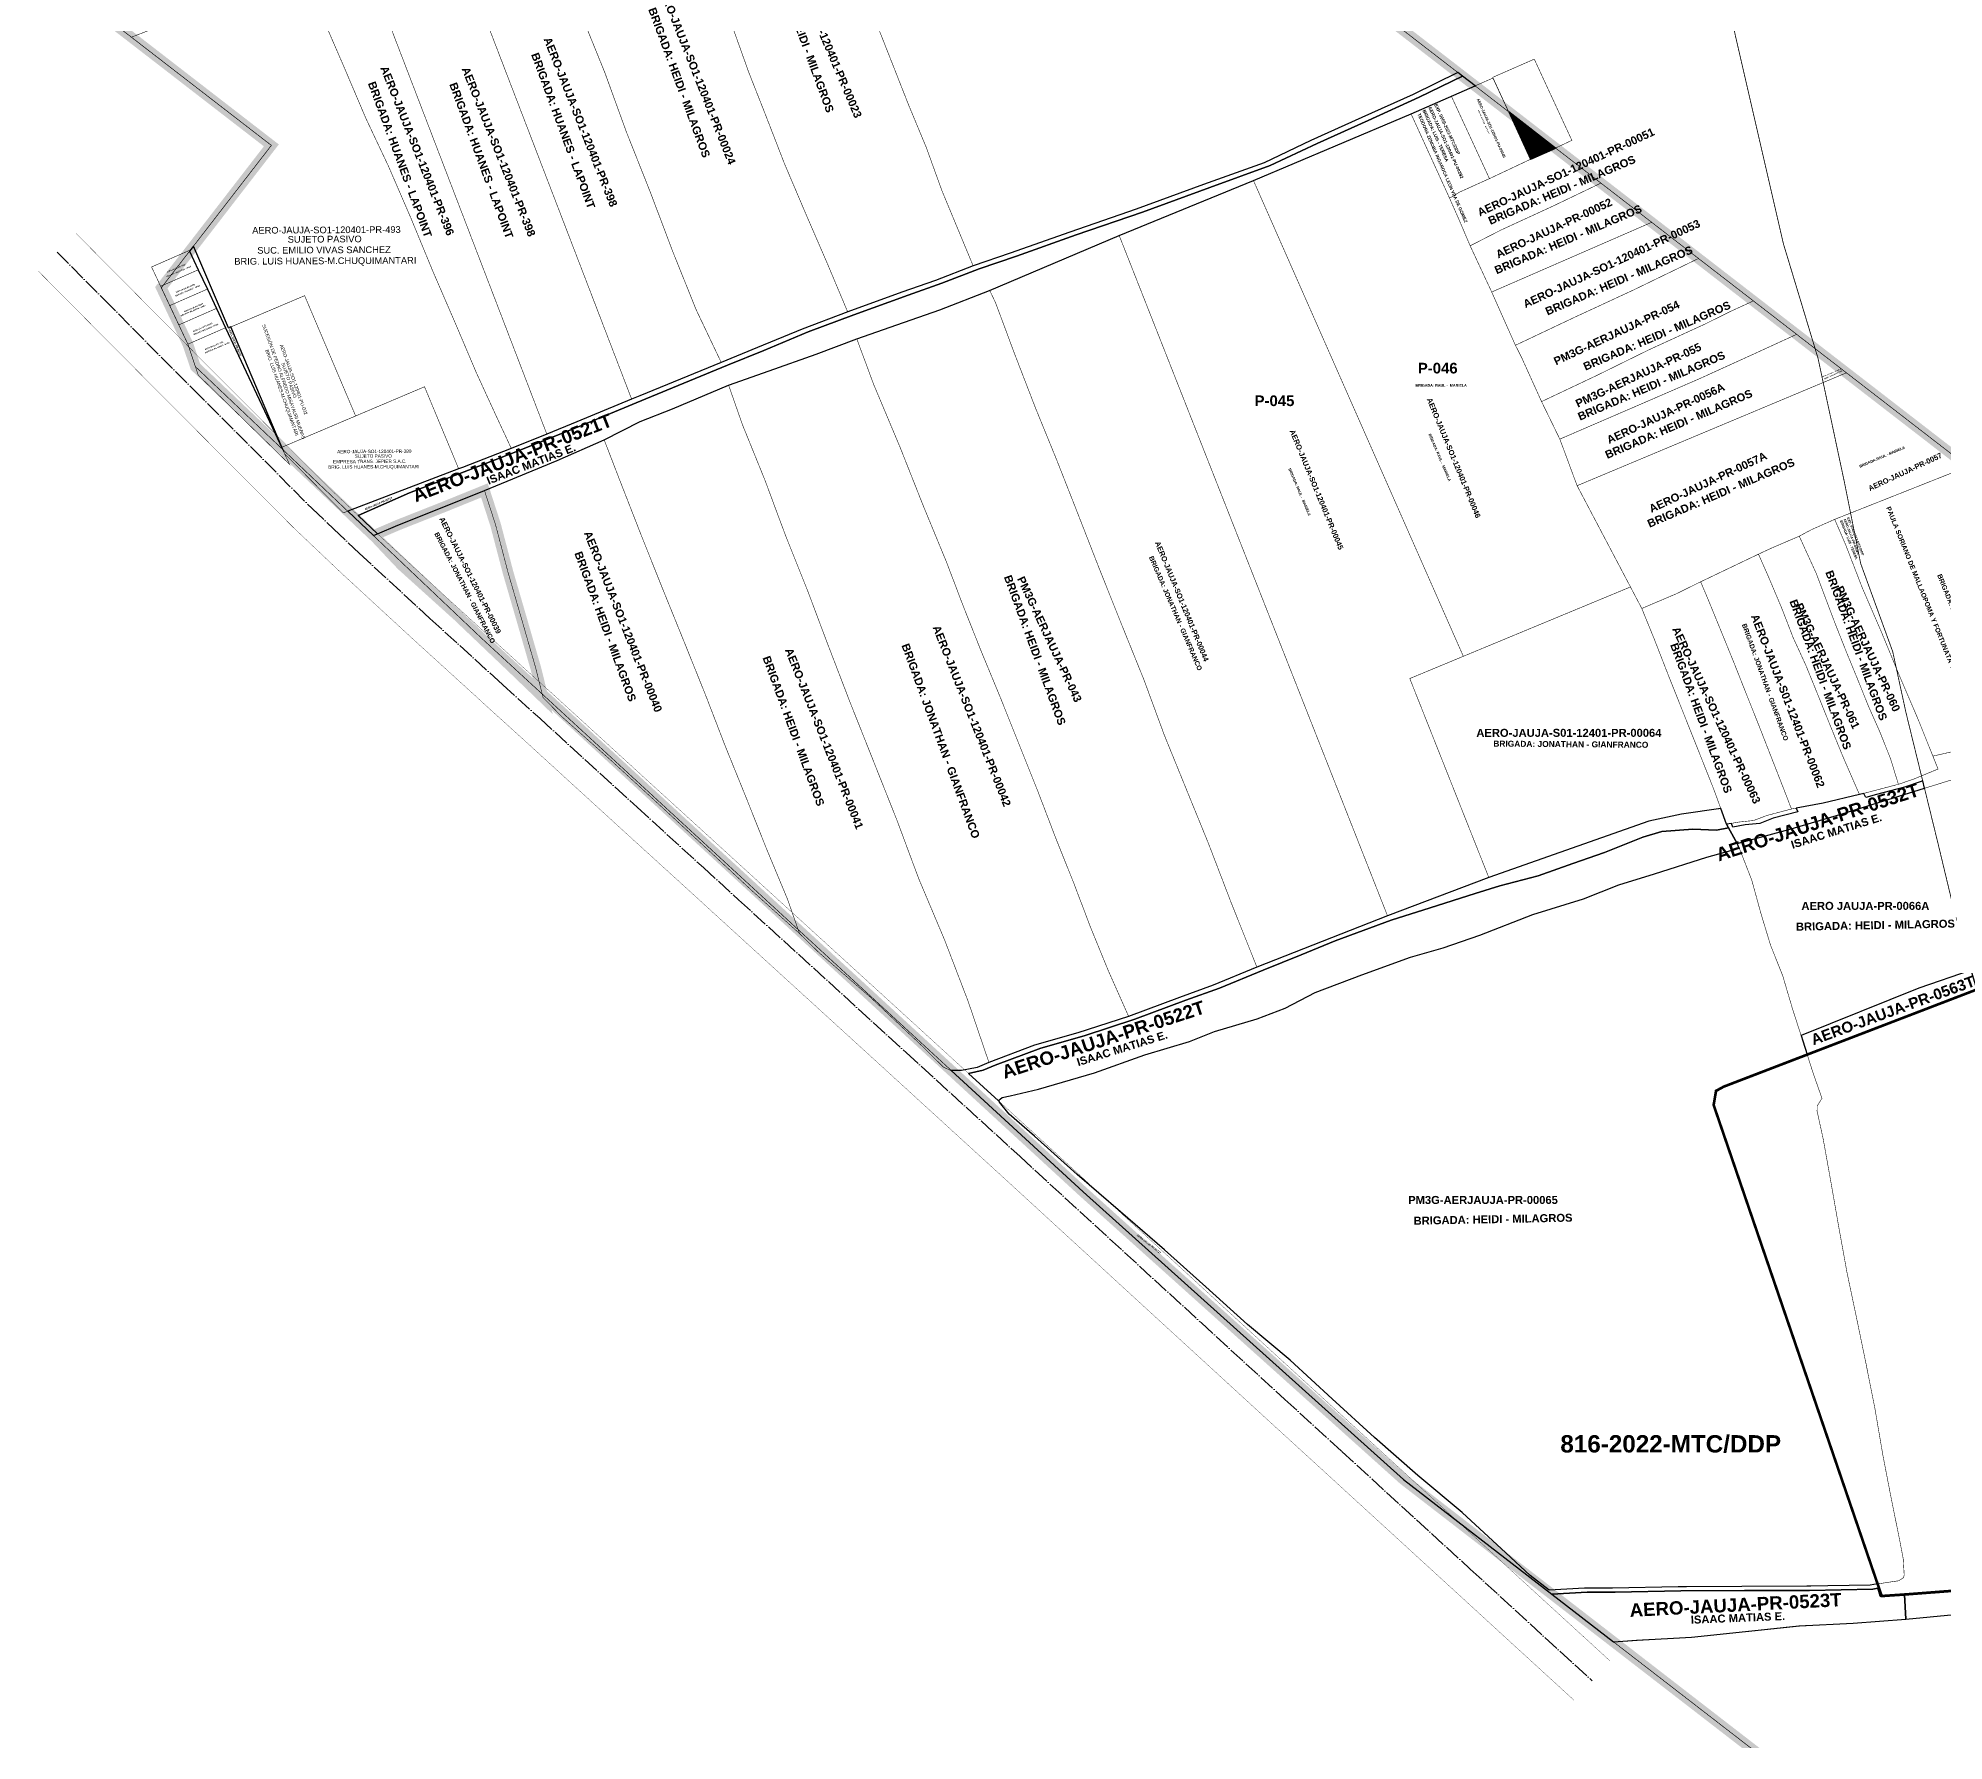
# Model space of a CAD drawing. Header units: metres. Extents: x 91 to 896469, y 125 to 17394210.
# Drawn here: x 446564 to 447279, y 8698013 to 8698651 of the extents above; entities that cross this region are included whole.
import ezdxf
from ezdxf.enums import TextEntityAlignment as Align

# ---------------------------------------------------------------- set-up
doc = ezdxf.new("R2010")
doc.units = ezdxf.units.M
doc.header["$MEASUREMENT"] = 0
for name, pattern in [('ACAD_ISO04W100', [30, 24, -3, 0, -3]), ('DASHDOT2', [0.5, 0.25, -0.125, 0, -0.125]), ('DASHED', [0.75, 0.5, -0.25])]:
    doc.linetypes.add(name, pattern=pattern)
for name, color, linetype, lineweight in [('CBC-INTEREST-JAUJA', 150, 'Continuous', 30), ('PMD 2024', 1, 'Continuous', 5), ('PREDIO ADQUIRIDO ( CON RM)', 3, 'Continuous', 30)]:
    doc.layers.add(name, color=color, linetype=linetype, lineweight=lineweight)
for name, color, linetype in [('CODIGO', 7, 'Continuous'), ('DERECHO DE VIA JAUJA TARMA', 7, 'Continuous'), ('EXPEDIENTE', 150, 'Continuous'), ('EXPEDIENTES', 5, 'Continuous'), ('ortofoto 2025', 7, 'Continuous'), ('PREDIOS CON RM', 7, 'Continuous'), ('SECTOR 1', 7, 'Continuous'), ('SUJETO PASIVO', 4, 'Continuous')]:
    doc.layers.add(name, color=color, linetype=linetype)
for name, color, linetype, lineweight, true_color in [('Comunidad Campesina SUNARP', 7, 'Continuous', 9, 0xe39e00), ('PREDIO DEFINIDO ( EN PROCESO)', 7, 'Continuous', 30, 0xe0e000), ('PREDIOS NANCY B', 7, 'Continuous', 9, 0xcd8966)]:
    doc.layers.add(name, color=color, linetype=linetype, lineweight=lineweight, true_color=true_color)
doc.styles.add('SANSSERIFBOLD', font='sasb____.pfb')
doc.styles.get("Standard").update_dxf_attribs({"font": 'arial.ttf'})
doc.styles.add('VERTICES', font='sanssb__.ttf')

msp = doc.modelspace()

# ---------------------------------------------------------------- hatches: boundary and pattern name
at = {"layer": 'ortofoto 2025'}
h = msp.add_hatch(dxfattribs=at)
h.set_pattern_fill('ANSI31', color=4)
h.set_pattern_definition([(45, (0, 0), (-0.0883883476483, 0.0883883476483), [])])
h.paths.add_polyline_path([(447115.63, 8698623.66), (447123.85, 8698605.87), (447124.77, 8698606.31), (447132.15, 8698609.58), (447133.2, 8698610.08)])

# ---------------------------------------------------------------- linework, layer by layer
at = {"color": 4, "linetype": 'DASHDOT2', "ltscale": 50}
msp.add_lwpolyline([(447406.29, 8698078.49), (447264.05, 8698067.64), (447255.5, 8698067.06), (447192.47, 8698251.19), (447193.37, 8698256.51), (447196.27, 8698258.09), (447291.92, 8698294.82)], dxfattribs=at)
at = {"layer": 'CBC-INTEREST-JAUJA', "color": 150}
for points in [[(446867.77, 8698548.59), (446850.67, 8698542.18), (446833.96, 8698535.22), (446820.36, 8698529.64), (446820.36, 8698529.64), (446789.79, 8698517.15), (446786.76, 8698515.89), (446766.24, 8698507.36), (446754.94, 8698502.8), (446741.63, 8698497.43), (446723.27, 8698490.31), (446721.89, 8698489.79), (446680.3, 8698473.88), (446689.92, 8698464.75), (446691.45, 8698465.41), (446684.25, 8698472.24), (446703.5, 8698480.72), (446725.6, 8698489.27), (446744, 8698496.38), (446768.61, 8698506.27), (446792.12, 8698516.04), (446822.72, 8698528.59), (446836.33, 8698534.14), (446852.99, 8698541.13), (446870.08, 8698547.47), (446890.44, 8698554.91), (446903.07, 8698559.36), (446917.12, 8698564.8), (446931.06, 8698569.58), (446953.38, 8698577.47), (446978.31, 8698586.03), (447003.57, 8698595.25), (447026.22, 8698603.47), (447043.86, 8698611.79), (447062.91, 8698620.45), (447082.07, 8698629.11), (447098.33, 8698637.03), (447096.59, 8698638.37), (447079.78, 8698630.17), (447060.6, 8698621.54), (447041.49, 8698612.91), (447023.9, 8698604.54), (447001.24, 8698596.36), (446975.92, 8698587.1), (446951.04, 8698578.54), (446928.72, 8698570.68), (446914.82, 8698565.87), (446900.71, 8698560.39), (446888.09, 8698556.01)], [(446684.25, 8698472.24), (446691.45, 8698465.41), (446691.45, 8698465.41), (446699.06, 8698468.67), (446716.97, 8698475.75), (446731.56, 8698481.67), (446740.08, 8698485.21), (446758.87, 8698492.94), (446776.45, 8698500.67), (446789.94, 8698507.56), (446802.13, 8698512.23), (446823.13, 8698521.1), (446838.28, 8698526.48), (446855.94, 8698532.82), (446871.15, 8698538.58), (446886.22, 8698543.73), (446902.36, 8698549.43), (446921, 8698556.71), (446969.55, 8698577.32), (447019.89, 8698597.94), (447050.65, 8698610.89), (447079.02, 8698622.87), (447103.03, 8698633.39), (447103.03, 8698633.39), (447098.33, 8698637.03), (447082.07, 8698629.11), (447062.91, 8698620.45), (447043.86, 8698611.79), (447026.22, 8698603.47), (447003.57, 8698595.25), (446978.31, 8698586.03), (446953.38, 8698577.47), (446931.06, 8698569.58), (446917.12, 8698564.8), (446903.07, 8698559.36), (446890.44, 8698554.91), (446870.08, 8698547.47), (446852.99, 8698541.13), (446836.33, 8698534.14), (446822.72, 8698528.59), (446792.12, 8698516.04), (446768.61, 8698506.27), (446744, 8698496.38), (446725.6, 8698489.27), (446703.5, 8698480.72), (446684.25, 8698472.24)], [(446636.51, 8698543), (446635.63, 8698542.62), (446632.56, 8698549.65), (446624.47, 8698568.66), (446622.43, 8698573.26), (446620.97, 8698571.37), (446624.25, 8698564.41), (446627.66, 8698557.17), (446631.06, 8698549.93), (446634.47, 8698542.69), (446655.84, 8698497.1), (446656.03, 8698496.91), (446655.64, 8698497.88)], [(447197.31, 8698356.51), (447201.31, 8698349.22), (447220.63, 8698354.46), (447240.69, 8698360.4), (447271.54, 8698369.97), (447270.85, 8698372.77), (447269.85, 8698372.36), (447264.08, 8698370.4), (447253.53, 8698367.63), (447249.48, 8698366.57), (447248.82, 8698368.08), (447247.14, 8698367.64), (447233.57, 8698364.37), (447223.45, 8698362.54), (447223.99, 8698361.14), (447214.8, 8698358.72), (447209.78, 8698356.82), (447204.29, 8698356.24), (447199.65, 8698355.44), (447199.14, 8698356.83), (447197.31, 8698356.51)], [(447131.76, 8698067.78), (447145.02, 8698068.5), (447155.55, 8698068.56), (447180.22, 8698068.96), (447204.1, 8698069.11), (447228.41, 8698069.2), (447252.11, 8698069.66), (447254.02, 8698069.96), (447254.9, 8698067.01), (447255.5, 8698067.06), (447253.95, 8698071.6), (447251.11, 8698071.17), (447227.41, 8698070.71), (447203.1, 8698070.62), (447179.22, 8698070.47), (447154.56, 8698070.07), (447144.03, 8698070.01), (447130.75, 8698069.28), (447123.62, 8698074.8), (447114.52, 8698083.28), (447098.12, 8698098.35), (447081.6, 8698112.26), (447065.26, 8698126.47), (447049.41, 8698140.99), (447033.62, 8698155.57), (447017.65, 8698168.93), (447002.04, 8698182.96), (446986.62, 8698196.93), (446970.1, 8698211.14), (446953.76, 8698225.11), (446937.85, 8698239.51), (446928.3, 8698247.73), (446924.65, 8698252.23), (446924.46, 8698252.96), (446924.31, 8698252.78), (446913.06, 8698263.06), (446918.62, 8698264.25), (446923.08, 8698266.13), (446940.18, 8698272.58), (446956.4, 8698277.14), (446975.46, 8698283.36), (446994.51, 8698290.47), (447007.14, 8698295.03), (447023.58, 8698301.8), (447037.85, 8698307.58), (447050.59, 8698312.8), (447071.49, 8698320.57), (447086.19, 8698325.13), (447103.07, 8698330.47), (447112.33, 8698333.36), (447126.7, 8698337.15), (447139.66, 8698341.81), (447151.53, 8698345.92), (447165.9, 8698351.7), (447172.98, 8698353.81), (447184.63, 8698354.61), (447193.57, 8698354.29), (447198.08, 8698355.12), (447197.31, 8698356.51), (447195.17, 8698362.35), (447180.43, 8698360.29), (447168.11, 8698357.62), (447108.17, 8698336.5), (447070.18, 8698322.15), (447021.2, 8698302.93), (447021.2, 8698302.92), (447004.8, 8698296.13), (446992.14, 8698291.53), (446973.11, 8698284.41), (446954.08, 8698278.25), (446937.86, 8698273.65), (446920.73, 8698267.15), (446916.27, 8698265.33), (446910.49, 8698264.14), (446906.61, 8698264.14), (446956.09, 8698218.6), (447076.22, 8698110.71)], [(446913.06, 8698263.06), (446924.31, 8698252.78), (446924.89, 8698253.45), (446925.74, 8698254), (446928.66, 8698254.66), (446939.28, 8698257.13), (446960.3, 8698263.31), (446979.19, 8698269.98), (446995.95, 8698275), (447005.32, 8698278.77), (447021.29, 8698283.55), (447031.81, 8698287.51), (447043.04, 8698293.38), (447060.53, 8698300.05), (447078.81, 8698306.59), (447091.04, 8698310.12), (447104.82, 8698314.9), (447124.63, 8698322.6), (447143.64, 8698328.54), (447156.95, 8698333.77), (447170.31, 8698337.88), (447189.9, 8698344.15), (447202.07, 8698347.56), (447201.31, 8698349.22), (447198.08, 8698355.12), (447193.57, 8698354.29), (447184.63, 8698354.61), (447172.98, 8698353.81), (447165.9, 8698351.7), (447151.53, 8698345.92), (447139.66, 8698341.81), (447126.7, 8698337.15), (447112.33, 8698333.36), (447103.07, 8698330.47), (447086.19, 8698325.13), (447071.49, 8698320.57), (447050.59, 8698312.8), (447037.85, 8698307.58), (447023.58, 8698301.8), (447007.14, 8698295.03), (446994.51, 8698290.47), (446975.46, 8698283.36), (446956.4, 8698277.14), (446940.18, 8698272.58), (446923.08, 8698266.13), (446918.62, 8698264.25), (446913.06, 8698263.06)], [(447290.62, 8698296.21), (447289.03, 8698301.8), (447269.37, 8698295.05), (447225.24, 8698277.32), (447225.9, 8698275.27), (447227.56, 8698270.1), (447291.92, 8698294.82)], [(447131.76, 8698067.78), (447154.91, 8698049.89), (447163.83, 8698050.57), (447184.17, 8698051.61), (447204.46, 8698053.8), (447224.61, 8698055.94), (447244.81, 8698056.84), (447264.59, 8698058.38), (447264.05, 8698067.64), (447254.9, 8698067.01), (447254.02, 8698069.96), (447252.11, 8698069.66), (447228.41, 8698069.2), (447204.1, 8698069.11), (447180.22, 8698068.96), (447155.55, 8698068.56), (447145.02, 8698068.5), (447131.76, 8698067.78)]]:
    msp.add_lwpolyline(points, close=True, dxfattribs=at)
msp.add_lwpolyline([(447406.29, 8698078.49), (447264.05, 8698067.64), (447264.05, 8698067.64), (447264.59, 8698058.38), (447282.81, 8698060.11)], dxfattribs=at)
at = {"layer": 'Comunidad Campesina SUNARP', "color": 242, "const_width": 0.3}
msp.add_lwpolyline([(447282.62, 8698324.21), (447276.62, 8698349.21), (447264.62, 8698398.21), (447259.62, 8698421.21), (447247.62, 8698454.2), (447241.62, 8698484.2), (447231.62, 8698531.2), (447218.62, 8698574.2), (447209.62, 8698613.2), (447200.62, 8698652.2), (447185.62, 8698723.2), (447172.62, 8698773.2), (447163.62, 8698811.2), (447152.62, 8698859.2), (447136.62, 8698933.2), (447117.63, 8699007.2)], dxfattribs=at)
at = {"layer": 'DERECHO DE VIA JAUJA TARMA', "color": 6, "linetype": 'DASHED', "lineweight": 9, "ltscale": 5, "const_width": 0.1}
for points in [[(446578.45, 8698578.03), (446596.04, 8698560.3), (446629.44, 8698526.68), (446673.92, 8698482.05), (446681.88, 8698474.48), (446691.45, 8698465.41), (446717.85, 8698441.06), (446741.85, 8698419.21), (446745.17, 8698416.16), (446759.14, 8698403.52), (446795.51, 8698370.29), (446820.4, 8698347.63), (446833.58, 8698335.59), (446896.46, 8698278.23), (446939.14, 8698239.22), (447007.03, 8698176.96), (447038.46, 8698148.15), (447059.78, 8698128.65), (447107.96, 8698084.54), (447153.64, 8698042.7)], [(446564.25, 8698563.95), (446581.84, 8698546.22), (446615.26, 8698512.58), (446659.94, 8698467.73), (446668.11, 8698459.98), (446677.79, 8698450.8), (446704.33, 8698426.32), (446728.35, 8698404.46), (446731.69, 8698401.38), (446745.68, 8698388.72), (446782.03, 8698355.51), (446806.92, 8698332.85), (446820.09, 8698320.82), (446882.98, 8698263.46), (446925.64, 8698224.47), (446993.51, 8698162.22), (447024.95, 8698133.4), (447046.29, 8698113.89), (447094.46, 8698069.79), (447140.14, 8698027.95)]]:
    msp.add_lwpolyline(points, dxfattribs=at)
at = {"layer": 'DERECHO DE VIA JAUJA TARMA', "color": 1, "linetype": 'ACAD_ISO04W100', "lineweight": 9, "ltscale": 0.25}
msp.add_lwpolyline([(446571.35, 8698570.99), (446588.94, 8698553.26), (446622.35, 8698519.63), (446666.93, 8698474.89), (446674.99, 8698467.23), (446684.62, 8698458.1), (446711.09, 8698433.69), (446735.1, 8698411.84), (446738.43, 8698408.77), (446752.41, 8698396.12), (446788.77, 8698362.9), (446813.66, 8698340.24), (446826.83, 8698328.2), (446889.72, 8698270.85), (446932.39, 8698231.85), (447000.27, 8698169.59), (447031.7, 8698140.77), (447053.04, 8698121.27), (447101.21, 8698077.16), (447146.89, 8698035.32)], dxfattribs=at)
at = {"layer": 'ortofoto 2025'}
msp.add_lwpolyline([(447115.63, 8698623.66), (447123.85, 8698605.87), (447124.77, 8698606.31), (447132.15, 8698609.58), (447133.2, 8698610.08)], close=True, dxfattribs=at)
at = {"layer": 'ortofoto 2025', "color": 30, "const_width": 1}
msp.add_lwpolyline([(447406.29, 8698078.49), (447264.05, 8698067.64), (447255.5, 8698067.06), (447192.47, 8698251.19), (447193.37, 8698256.51), (447196.27, 8698258.09), (447291.92, 8698294.82)], dxfattribs=at)
at = {"layer": 'PMD 2024', "color": 4, "linetype": 'Continuous', "lineweight": 35, "ltscale": 20, "const_width": 0.25}
msp.add_lwpolyline([(446623.18, 8698528.1), (446620.36, 8698536.51), (446610.4, 8698557.69), (446651.66, 8698611.07), (446576.59, 8698669.1), (446689.93, 8698815.74), (446740.57, 8698776.6), (446806.82, 8698862.32), (449771.2, 8696571.26), (449775.99, 8696557.79), (449674.35, 8696425.76), (449839.54, 8696298.09), (449196.34, 8696510.01), (448340.95, 8697171.27), (448216.44, 8697007.84), (447797.34, 8697331.75), (447784.54, 8697358.86), (447883.43, 8697486.8), (447076.22, 8698110.71), (446956.09, 8698218.6), (446730.51, 8698426.22), (446623.18, 8698528.1)], dxfattribs=at)
at = {"layer": 'PREDIO ADQUIRIDO ( CON RM)', "lineweight": 0, "const_width": 0.2}
for points in [[(446877.09, 8698660.54), (446883.97, 8698643.1), (446890.53, 8698626.42), (446897.28, 8698610.18), (446903.08, 8698594.13), (446909.64, 8698578.34), (446914.82, 8698565.87), (446928.72, 8698570.68), (446951.04, 8698578.54), (446975.92, 8698587.1), (447001.24, 8698596.36), (447023.9, 8698604.54), (447041.49, 8698612.91), (447060.6, 8698621.54), (447079.78, 8698630.17), (447096.59, 8698638.37), (446916.8, 8698777.32)], [(446684.8, 8698685.56), (446754.94, 8698502.8), (446741.63, 8698497.43), (446735.88, 8698509.77), (446728.58, 8698525.68), (446720.75, 8698544.12), (446712.23, 8698563.82), (446704, 8698583.77), (446695.55, 8698603.3), (446687.18, 8698621.03), (446678.66, 8698641.04), (446670.12, 8698660.74), (446663.59, 8698676.79), (446665.52, 8698677.77), (446684.8, 8698685.56)], [(446824.03, 8698657.04), (446830.65, 8698638.52), (446837.15, 8698622.03), (446844.03, 8698604.27), (446852.18, 8698585.12), (446860.26, 8698566.47), (446867.77, 8698548.59), (446850.67, 8698542.18), (446833.96, 8698535.22), (446820.36, 8698529.64), (446810.93, 8698549.46), (446802.25, 8698571.05), (446793.8, 8698593.42), (446784.72, 8698616.27), (446776.66, 8698638.49), (446766.95, 8698662.36)], [(446877.09, 8698660.54), (446883.97, 8698643.1), (446890.53, 8698626.42), (446897.28, 8698610.18), (446903.08, 8698594.13), (446909.64, 8698578.34), (446914.82, 8698565.87), (446900.71, 8698560.39), (446888.09, 8698556.01), (446867.77, 8698548.59), (446860.26, 8698566.47), (446852.18, 8698585.12), (446844.03, 8698604.27), (446837.15, 8698622.03), (446830.65, 8698638.52), (446824.03, 8698657.04)], [(446823.13, 8698521.1), (446828.31, 8698506.3), (446836.66, 8698485.72), (446844.38, 8698464.98), (446852.73, 8698444.08), (446860.6, 8698423.18), (446868.63, 8698402.28), (446877.29, 8698380.51), (446886.19, 8698358.11), (446894.46, 8698335.94), (446904.15, 8698312.98), (446912.89, 8698290.18), (446920.73, 8698267.15), (446937.86, 8698273.65), (446954.08, 8698278.25), (446973.11, 8698284.41), (446965.55, 8698301.43), (446958.78, 8698317.97), (446952.41, 8698334.75), (446945.96, 8698350.82), (446939.12, 8698368.71), (446932.28, 8698385.81), (446925.04, 8698403.94), (446917.8, 8698421.43), (446911.19, 8698438.05), (446904.74, 8698454.99), (446896.08, 8698475.97), (446887.49, 8698497.66), (446877.48, 8698521.49), (446871.15, 8698538.58), (446855.94, 8698532.82), (446838.28, 8698526.48), (446823.13, 8698521.1)], [(447187.6, 8698447.41), (447209.28, 8698457.78), (447213.02, 8698449.32), (447217.91, 8698437.74), (447222.34, 8698426.34), (447227.05, 8698416.09), (447231.3, 8698405.65), (447236.05, 8698393.84), (447240.99, 8698381.75), (447247.14, 8698367.64), (447233.57, 8698364.37), (447221.65, 8698362.21), (447218.83, 8698369.51), (447214.12, 8698381.54), (447209.46, 8698393.48), (447204.75, 8698405.28), (447200.13, 8698416.95), (447195.38, 8698428.62), (447190.4, 8698440.79), (447187.6, 8698447.41)], [(447282.81, 8698060.11), (447264.59, 8698058.38), (447244.81, 8698056.84), (447224.61, 8698055.94), (447204.46, 8698053.8), (447184.17, 8698051.61), (447163.83, 8698050.57), (447154.91, 8698049.89), (447363.24, 8697888.86)]]:
    msp.add_lwpolyline(points, dxfattribs=at)
for points in [[(446786.76, 8698515.89), (446789.79, 8698517.15), (446820.36, 8698529.64), (446810.94, 8698549.46), (446802.25, 8698571.05), (446793.79, 8698593.42), (446784.72, 8698616.27), (446776.65, 8698638.49), (446766.95, 8698662.36), (446758.41, 8698684.73), (446750.44, 8698707.26), (446748.9, 8698711), (446719.61, 8698699.4), (446716.69, 8698698.24)], [(446754.94, 8698502.8), (446766.24, 8698507.36), (446786.76, 8698515.89), (446716.69, 8698698.24), (446692.68, 8698688.74), (446684.8, 8698685.56)], [(446695.55, 8698603.3), (446687.18, 8698621.03), (446678.66, 8698641.04), (446670.12, 8698660.74), (446663.59, 8698676.79), (446628.65, 8698663.03), (446599.17, 8698651.64), (446651.66, 8698611.07), (446622.43, 8698573.26), (446624.47, 8698568.66), (446632.56, 8698549.65), (446635.63, 8698542.62), (446664.13, 8698554.71), (446683.26, 8698509.6), (446709.09, 8698520.55), (446721.89, 8698489.79), (446723.27, 8698490.31), (446741.63, 8698497.43), (446735.88, 8698509.77), (446728.58, 8698525.68), (446720.75, 8698544.12), (446712.23, 8698563.82), (446704, 8698583.77)], [(447125.22, 8698643.41), (447109.65, 8698636.59), (447123.92, 8698605.72), (447124.63, 8698606.04), (447139.3, 8698612.95)], [(447109.7, 8698636.31), (447094.13, 8698629.49), (447108.4, 8698598.61), (447109.11, 8698598.93), (447123.79, 8698605.85)], [(447134.79, 8698500.91), (447130.96, 8698508.81), (447127.94, 8698514.99), (447120.45, 8698531.55), (447118.14, 8698536.1), (447109.25, 8698556.08), (447101.17, 8698573.41), (447097.04, 8698583.12), (447093.45, 8698591.26), (447079.02, 8698622.87), (447050.65, 8698610.89), (447019.89, 8698597.94), (447098.61, 8698419.47), (447161.28, 8698445.48), (447141.28, 8698483.45)], [(447115.51, 8698623.74), (447123.79, 8698605.85), (447124.77, 8698606.31), (447133.22, 8698610.06)], [(447150.21, 8698596.93), (447133.22, 8698610.06), (447124.77, 8698606.31), (447109.11, 8698598.93), (447097.18, 8698593.53), (447093.45, 8698591.26), (447097.04, 8698583.12), (447101.17, 8698573.41), (447112.85, 8698579.38), (447132.45, 8698588.41)], [(447019.89, 8698597.94), (446969.55, 8698577.32), (447070.18, 8698322.15), (447108.17, 8698336.5), (447078.53, 8698411.13), (447098.61, 8698419.47)], [(447109.25, 8698556.08), (447169.24, 8698582.22), (447150.21, 8698596.93), (447132.45, 8698588.41), (447112.85, 8698579.38), (447101.17, 8698573.41)], [(446921, 8698556.71), (446969.55, 8698577.32), (447070.18, 8698322.15), (447021.2, 8698302.93), (447011.62, 8698326.91), (447003.03, 8698349.31), (446994.76, 8698369.58), (446986.49, 8698389.92), (446978.85, 8698410.66), (446970.66, 8698430.93), (446962.15, 8698452.22), (446954.28, 8698472.41), (446946.25, 8698492.83), (446938.14, 8698512.7), (446930.5, 8698532.49), (446923.18, 8698552.12)], [(447118.14, 8698536.1), (447139.59, 8698546.26), (447162.14, 8698556.71), (447185.89, 8698568.22), (447186.81, 8698568.64), (447169.24, 8698582.22), (447109.25, 8698556.08)], [(446620.84, 8698571.65), (446606.74, 8698565.47), (446610.14, 8698558.23), (446624.25, 8698564.41)], [(447198.93, 8698548.87), (447207.38, 8698552.75), (447186.81, 8698568.64), (447185.89, 8698568.22), (447162.14, 8698556.71), (447139.59, 8698546.26), (447118.14, 8698536.1), (447120.45, 8698531.55), (447127.94, 8698514.99), (447148.5, 8698524.72), (447168.14, 8698534.38), (447189.48, 8698544.18)], [(446624.25, 8698564.41), (446610.14, 8698558.23), (446613.55, 8698550.99), (446627.66, 8698557.17)], [(446631.06, 8698549.93), (446627.66, 8698557.17), (446613.55, 8698550.99), (446616.95, 8698543.75)], [(446655.64, 8698497.88), (446683.26, 8698509.6), (446664.13, 8698554.71), (446636.51, 8698543)], [(446871.15, 8698538.58), (446886.22, 8698543.73), (446902.36, 8698549.43), (446921, 8698556.71), (446923.18, 8698552.12), (446930.5, 8698532.49), (446938.14, 8698512.7), (446946.25, 8698492.83), (446954.28, 8698472.41), (446962.15, 8698452.22), (446970.66, 8698430.93), (446978.85, 8698410.66), (446986.49, 8698389.92), (446994.76, 8698369.58), (447003.03, 8698349.31), (447011.62, 8698326.91), (447021.2, 8698302.92), (447004.8, 8698296.13), (446992.14, 8698291.53), (446973.11, 8698284.41), (446965.55, 8698301.43), (446958.78, 8698317.97), (446952.41, 8698334.75), (446945.96, 8698350.82), (446939.12, 8698368.71), (446932.28, 8698385.81), (446925.04, 8698403.94), (446917.8, 8698421.43), (446911.19, 8698438.05), (446904.74, 8698454.99), (446896.08, 8698475.97), (446887.49, 8698497.66), (446877.48, 8698521.49)], [(446634.47, 8698542.69), (446631.06, 8698549.93), (446616.95, 8698543.75), (446620.36, 8698536.51)], [(447208.44, 8698533.25), (447223.59, 8698540.22), (447207.38, 8698552.75), (447198.93, 8698548.87), (447189.48, 8698544.18), (447168.14, 8698534.38), (447148.5, 8698524.72), (447127.94, 8698514.99), (447130.96, 8698508.81), (447134.79, 8698500.91), (447146.44, 8698505.95), (447165.05, 8698513.98), (447187.03, 8698523.51)], [(446634.47, 8698542.69), (446658.51, 8698491.4), (446624.24, 8698524.93), (446620.36, 8698536.51)], [(447141.28, 8698483.45), (447233.55, 8698522.14), (447231.62, 8698531.2), (447230.52, 8698534.86), (447223.59, 8698540.22), (447208.44, 8698533.25), (447187.03, 8698523.51), (447165.05, 8698513.98), (447146.44, 8698505.95), (447134.79, 8698500.91)], [(447230.52, 8698534.86), (447231.62, 8698531.2), (447233.55, 8698522.14), (447242.26, 8698525.79)], [(447241.62, 8698484.2), (447243.83, 8698473.19), (447283.81, 8698489.04), (447287.39, 8698490.91), (447242.26, 8698525.79), (447233.55, 8698522.14)], [(446721.89, 8698489.79), (446709.09, 8698520.55), (446655.64, 8698497.88), (446656.03, 8698496.91), (446680.3, 8698473.88)], [(446920.73, 8698267.15), (446916.27, 8698265.33), (446910.49, 8698264.14), (446906.38, 8698264.14), (446903.69, 8698265.41), (446895.42, 8698273.56), (446876.63, 8698291.29), (446856.97, 8698308.39), (446849.69, 8698315.52), (446845.22, 8698328.34), (446837.27, 8698347.42), (446829.55, 8698366.81), (446821.91, 8698385.65), (446814.43, 8698405.04), (446806.72, 8698424.2), (446798.53, 8698444.39), (446790.34, 8698464.89), (446781.75, 8698486.9), (446776.45, 8698500.67), (446789.94, 8698507.56), (446802.13, 8698512.23), (446823.13, 8698521.1), (446828.31, 8698506.3), (446836.66, 8698485.72), (446844.38, 8698464.98), (446852.73, 8698444.08), (446860.6, 8698423.18), (446868.63, 8698402.28), (446877.29, 8698380.51), (446886.19, 8698358.11), (446894.46, 8698335.94), (446904.15, 8698312.98), (446912.89, 8698290.18)], [(447161.28, 8698445.48), (447165.53, 8698437.4), (447169.99, 8698439.31), (447178.44, 8698442.9), (447187.6, 8698447.41), (447209.28, 8698457.78), (447214.24, 8698460.08), (447220.56, 8698462.8), (447224.57, 8698464.51), (447229.12, 8698466.95), (447237.86, 8698470.83), (447243.83, 8698473.19), (447241.62, 8698484.2), (447233.55, 8698522.14), (447141.28, 8698483.45)], [(446656.03, 8698496.91), (446656.63, 8698495.43), (446678.64, 8698473.25), (446680.3, 8698473.88)], [(446849.69, 8698315.52), (446831.78, 8698331.65), (446815.19, 8698347.1), (446797.36, 8698363.59), (446779.03, 8698380.43), (446760.63, 8698396.78), (446753.54, 8698404.02), (446750.79, 8698415.08), (446745.61, 8698433.03), (446740.43, 8698450.84), (446735.73, 8698468.79), (446731.56, 8698481.67), (446740.08, 8698485.21), (446758.87, 8698492.94), (446776.45, 8698500.67), (446781.75, 8698486.9), (446790.34, 8698464.89), (446798.53, 8698444.39), (446806.72, 8698424.2), (446814.43, 8698405.04), (446821.91, 8698385.65), (446829.55, 8698366.81), (446837.27, 8698347.42), (446845.22, 8698328.34)], [(447243.83, 8698473.19), (447283.81, 8698489.04), (447297.08, 8698458.11), (447321.92, 8698397.26), (447305.92, 8698390.25), (447293.96, 8698386.72), (447286.39, 8698384.7), (447274.67, 8698382.04), (447269.38, 8698395.25), (447262.01, 8698412.49), (447260.97, 8698415.01), (447259.62, 8698421.21), (447247.62, 8698454.2)], [(447224.57, 8698464.51), (447230.89, 8698450.68), (447233.87, 8698442.73), (447238.12, 8698431.52), (447242.28, 8698421), (447246.44, 8698410.9), (447250.46, 8698400.89), (447254.71, 8698391.34), (447258.82, 8698381.01), (447261.74, 8698371.47), (447267.51, 8698373.43), (447276.61, 8698377.19), (447269.38, 8698395.25), (447262.01, 8698412.49), (447255.3, 8698428.76), (447248.23, 8698445.09), (447241.92, 8698461.42), (447237.86, 8698470.83), (447229.12, 8698466.95)], [(447237.86, 8698470.83), (447243.83, 8698473.19), (447247.62, 8698454.2), (447259.62, 8698421.21), (447260.97, 8698415.01), (447255.3, 8698428.76), (447248.23, 8698445.09), (447241.92, 8698461.42)], [(447261.74, 8698371.47), (447251.19, 8698368.7), (447247.14, 8698367.64), (447240.99, 8698381.75), (447236.05, 8698393.84), (447231.3, 8698405.65), (447227.05, 8698416.09), (447222.34, 8698426.34), (447217.91, 8698437.74), (447213.02, 8698449.32), (447209.28, 8698457.78), (447214.24, 8698460.08), (447220.56, 8698462.8), (447224.57, 8698464.51), (447230.89, 8698450.68), (447233.87, 8698442.73), (447238.12, 8698431.52), (447242.28, 8698421), (447246.44, 8698410.9), (447250.46, 8698400.89), (447254.71, 8698391.34), (447258.82, 8698381.01)], [(447201.95, 8698357.31), (447197.31, 8698356.51), (447192.37, 8698369.98), (447186.59, 8698384.51), (447180.86, 8698398.88), (447175.45, 8698412.46), (447170.2, 8698425.93), (447165.53, 8698437.4), (447169.99, 8698439.31), (447178.44, 8698442.9), (447187.6, 8698447.41), (447190.4, 8698440.79), (447195.38, 8698428.62), (447200.13, 8698416.95), (447204.75, 8698405.28), (447209.46, 8698393.48), (447214.12, 8698381.54), (447218.83, 8698369.51), (447221.65, 8698362.21), (447212.46, 8698359.79), (447207.44, 8698357.89)], [(447078.53, 8698411.13), (447098.61, 8698419.47), (447161.28, 8698445.48), (447165.53, 8698437.4), (447170.2, 8698425.93), (447175.45, 8698412.46), (447180.86, 8698398.88), (447186.59, 8698384.51), (447192.37, 8698369.98), (447195.17, 8698362.35), (447180.43, 8698360.29), (447168.11, 8698357.62), (447108.17, 8698336.5)], [(447343.33, 8698395.04), (447337.42, 8698399.85), (447323.39, 8698393.64), (447321.92, 8698397.26), (447305.92, 8698390.25), (447293.96, 8698386.72), (447286.39, 8698384.7), (447274.67, 8698382.04), (447276.61, 8698377.19), (447270.4, 8698374.63), (447271.54, 8698369.97), (447316.24, 8698383.85), (447338.13, 8698392.05)], [(447316.24, 8698383.85), (447340.65, 8698310.8), (447322.77, 8698308.66), (447302.73, 8698305), (447289.03, 8698301.8), (447269.37, 8698295.05), (447225.24, 8698277.32), (447222.03, 8698287.29), (447218.36, 8698299.71), (447213.79, 8698311.18), (447210.17, 8698323.15), (447206.75, 8698335.57), (447202.07, 8698347.56), (447201.31, 8698349.22), (447220.63, 8698354.46), (447240.69, 8698360.4), (447271.54, 8698369.97)], [(447316.24, 8698383.85), (447271.54, 8698369.97), (447276.62, 8698349.21), (447282.62, 8698324.21), (447289.03, 8698301.8), (447302.73, 8698305), (447322.77, 8698308.66), (447340.65, 8698310.8)], [(447202.07, 8698347.56), (447206.75, 8698335.57), (447210.17, 8698323.15), (447213.79, 8698311.18), (447218.36, 8698299.71), (447222.03, 8698287.29), (447225.9, 8698275.27), (447229.72, 8698263.35), (447233.09, 8698253.68), (447231.31, 8698250.9), (447231.25, 8698248.95), (447233.53, 8698238.57), (447236.48, 8698222.1), (447239.43, 8698205.21), (447242.5, 8698188.26), (447246.12, 8698171.06), (447249.56, 8698154.41), (447252.94, 8698137.4), (447255.89, 8698120.08), (447259.02, 8698103.86), (447262.34, 8698087.45), (447263.55, 8698081.06), (447263.92, 8698074.97), (447263.67, 8698073.94), (447261.85, 8698072.78), (447259.29, 8698072.42), (447251.11, 8698071.17), (447227.41, 8698070.71), (447203.1, 8698070.62), (447179.22, 8698070.47), (447154.56, 8698070.07), (447144.03, 8698070.01), (447130.75, 8698069.28), (447123.62, 8698074.8), (447114.52, 8698083.28), (447098.12, 8698098.35), (447081.6, 8698112.26), (447065.26, 8698126.47), (447049.41, 8698140.99), (447033.62, 8698155.57), (447017.65, 8698168.93), (447002.04, 8698182.96), (446986.62, 8698196.93), (446970.1, 8698211.14), (446953.76, 8698225.11), (446937.85, 8698239.51), (446928.3, 8698247.73), (446924.65, 8698252.23), (446924.46, 8698252.96), (446924.89, 8698253.45), (446925.74, 8698254), (446928.66, 8698254.66), (446939.28, 8698257.13), (446960.3, 8698263.31), (446979.19, 8698269.98), (446995.95, 8698275), (447005.32, 8698278.77), (447021.29, 8698283.55), (447031.81, 8698287.51), (447043.04, 8698293.38), (447060.53, 8698300.05), (447078.81, 8698306.59), (447091.04, 8698310.12), (447104.82, 8698314.9), (447124.63, 8698322.6), (447143.64, 8698328.54), (447156.95, 8698333.77), (447170.31, 8698337.88), (447189.9, 8698344.15)]]:
    msp.add_lwpolyline(points, close=True, dxfattribs=at)
at = {"layer": 'PREDIO ADQUIRIDO ( CON RM)', "lineweight": 0, "const_width": 0.2, "elevation": 2251.88}
msp.add_lwpolyline([(447094.13, 8698629.49), (447079.02, 8698622.87), (447093.45, 8698591.26), (447097.18, 8698593.53), (447108.4, 8698598.61), (447094.13, 8698629.49)], close=True, dxfattribs=at)
at = {"layer": 'PREDIO DEFINIDO ( EN PROCESO)', "lineweight": 0, "const_width": 4}
msp.add_lwpolyline([(449771.2, 8696571.26), (446806.82, 8698862.32), (446740.57, 8698776.6), (446689.93, 8698815.74), (446576.59, 8698669.1), (446651.66, 8698611.07), (446610.4, 8698557.69), (446620.36, 8698536.51), (446623.18, 8698528.1), (446730.51, 8698426.22), (446956.09, 8698218.6), (447076.22, 8698110.71), (447883.43, 8697486.8), (447784.54, 8697358.86)], dxfattribs=at)
msp.add_lwpolyline([(446753.54, 8698404.02), (446742.53, 8698414.63), (446721.63, 8698434.56), (446700.58, 8698453.56), (446689.99, 8698464.78), (446699.06, 8698468.67), (446716.97, 8698475.75), (446731.56, 8698481.67), (446735.73, 8698468.79), (446740.43, 8698450.84), (446745.61, 8698433.03), (446750.79, 8698415.08)], close=True, dxfattribs=at)

# ---------------------------------------------------------------- texts
at = {"layer": 'CBC-INTEREST-JAUJA', "style": 'SANSSERIFBOLD'}
for s, height, rotation, p in [('AERO-JAUJA-PR-0570T', 0.7068, 292.8902, (446635.44, 8698542.34)), ('AERO-JAUJA-PR-0521T', 5, 21.2474, (446705.81, 8698477.15)), ('ISAAC MATIAS E. ', 3, 21.2474, (446733.1, 8698483.78)), ('AERO-JAUJA-PR-0571T', 0.7068, 22.8902, (446686.73, 8698474.23)), ('AERO-JAUJA-PR-0532T', 5, 18.13079, (447194.4, 8698342.51)), ('ISAAC MATIAS E. ', 3, 17.35802, (447222.03, 8698347.27)), ('AERO-JAUJA-PR-0563T', 4.0803, 20.15652, (447229.89, 8698273.59)), ('AERO-JAUJA-PR-0522T', 5, 18.13079, (446926.58, 8698260.97)), ('ISAAC MATIAS E. ', 3, 17.35802, (446954.22, 8698265.74)), ('AERO-JAUJA-PR-0572T', 0.7068, 321.83453, (446976.06, 8698202.25)), ('AERO-JAUJA-PR-0523T', 5, 2.89711, (447161.11, 8698059.23)), ('ISAAC MATIAS E. ', 3, 2.31832, (447183.97, 8698056.65))]:
    msp.add_text(s, height=height, rotation=rotation, dxfattribs=at).set_placement(p)
at = {"layer": 'CODIGO', "color": 6, "linetype": 'Continuous', "lineweight": 20, "style": 'SANSSERIFBOLD'}
for s, height, rotation, p in [('BRIGADA: HEIDI - MILAGROS', 3, 290.16833, (446849.62, 8698651.01)), ('BRIGADA: HEIDI - MILAGROS', 3, 290.16833, (446803.2, 8698634.11)), ('BRIGADA: HUANES - LAPOINT', 3, 290.16833, (446759.69, 8698616.08)), ('BRIGADA: HUANES - LAPOINT', 3, 290.16833, (446698.48, 8698605.28)), ('BRIGADA: HUANES - LAPOINT', 3, 290.16833, (446729, 8698604.91)), ('BRIGADA: JONATHAN - GIANFRANCO', 0.375, 294.16198, (447106.08, 8698619.75)), ('BRIGADA: JONATHAN - GIANFRANCO', 0.375, 294.16198, (447122.7, 8698612.91)), ('BRIGADA: HEIDI - MILAGROS', 3, 23.21155, (447136.14, 8698592.97)), ('BRIGADA: HEIDI - MILAGROS', 3, 23.21155, (447138.51, 8698574.46)), ('BRIGADA: HEIDI - MILAGROS', 3, 23.21155, (447157.55, 8698559.01)), ('BRIGADA: HEIDI - MILAGROS', 3, 23.21155, (447171.79, 8698538.31)), ('BRIGADA: HEIDI - MILAGROS', 3, 23.21155, (447169.73, 8698519.54)), ('BRIGADA: RAUL - MARIELA', 0.4, 23.21155, (447236.9, 8698525.6)), ('BRIGADA: HEIDI - MILAGROS', 3, 23.21155, (447179.97, 8698505.21)), ('BRIGADA:RAUL - MARIELA', 1, 23.21155, (447255.81, 8698493.8)), ('BRIGADA: HEIDI - MILAGROS', 3, 23.21155, (447195.82, 8698479.39)), ('BRIGADA: JONATHAN - GIANFRANCO', 1.8, 297.40737, (446723.41, 8698444.76)), ('BRIGADA: HEIDI - MILAGROS', 3, 290.16833, (446775.51, 8698430.14)), ('BRIGADA: JONATHAN - GIANFRANCO', 1.8, 293.35871, (446989.9, 8698435.25)), ('BRIGADA: HEIDI - MILAGROS', 3, 290.16833, (446936.57, 8698421.26)), ('BRIGADA: HEIDI - MILAGROS', 3, 290.16833, (447244.57, 8698423.03)), ('BRIGADA: HEIDI - MILAGROS', 3, 290.16833, (447231.13, 8698412.13)), ('BRIGADA: JONATHAN - GIANFRANCO', 1.8, 289.92299, (447210.94, 8698409.48)), ('BRIGADA: HEIDI - MILAGROS', 3, 290.16833, (446846.07, 8698390.95)), ('BRIGADA: JONATHAN - GIANFRANCO', 3, 290.16833, (446901.25, 8698387.2)), ('BRIGADA: HEIDI - MILAGROS', 3, 290.16833, (447186.4, 8698395.8)), ('BRIGADA: JONATHAN - GIANFRANCO', 2.25, 359.55212, (447138.91, 8698385.38)), ('BRIGADA: HEIDI - MILAGROS', 3, 1.14707, (447253.16, 8698317.16)), ('BRIGADA: HEIDI - MILAGROS', 3, 1.14707, (447109.78, 8698206.88))]:
    msp.add_text(s, height=height, rotation=rotation, dxfattribs=at).set_placement(p, align=Align.CENTER)
for height, rotation, p in [(1.215, 294.55412, (447083.26, 8698624.11)), (0.9, 291.88351, (447239.8, 8698470.27)), (1.8, 291.88351, (447276.26, 8698449.87))]:
    msp.add_text('BRIGADA: LUIS - TERESA', height=height, rotation=rotation, dxfattribs=at).set_placement(p)
at = {"layer": 'CODIGO', "lineweight": 20, "style": 'SANSSERIFBOLD'}
for s, height, rotation, p in [('AERO-JAUJA-SO1-120401-PU-00392', 1.215, 294.55412, (447085.41, 8698625.28)), ('AERO-JAUJA-PR-0059A', 0.9, 291.14276, (447241.12, 8698471.01))]:
    msp.add_text(s, height=height, rotation=rotation, dxfattribs=at).set_placement(p)
at = {"layer": 'CODIGO', "color": 6, "style": 'SANSSERIFBOLD'}
for p in [(446617.03, 8698563.54), (446620.39, 8698556.34), (446622.39, 8698548.88), (446627.17, 8698541.84), (446631.44, 8698534.97)]:
    msp.add_text('BRIGADA: MILAGROS - HAIDI', height=0.5, rotation=22.9788, dxfattribs=at).set_placement(p, align=Align.CENTER)
at = {"layer": 'CODIGO', "color": 1, "style": 'SANSSERIFBOLD'}
for s, p in [('AERO-JAUJA-PU-00027', (446616.13, 8698564.79)), ('AERO-JAUJA-PU-00028', (446619.38, 8698557.17)), ('AERO-JAUJA-PU-00029', (446622.5, 8698549.95)), ('AERO-JAUJA-PU-00030', (446625.96, 8698542.6)), ('AERO-JAUJA-PU-0031', (446630.23, 8698535.72))]:
    msp.add_text(s, height=0.5, rotation=22.9788, dxfattribs=at).set_placement(p, align=Align.CENTER)
at = {"layer": 'CODIGO', "color": 1, "linetype": 'Continuous', "lineweight": 0, "style": 'SANSSERIFBOLD'}
for s, p in [('P-046', (447089.01, 8698525.53)), ('P-045', (447027.8, 8698513.3))]:
    msp.add_text(s, height=4, dxfattribs=at).set_placement(p, align=Align.CENTER)
at = {"layer": 'CODIGO', "color": 6, "linetype": 'Continuous', "lineweight": 0, "style": 'SANSSERIFBOLD'}
msp.add_text('BRIGADA: RAUL -  MARIELA', height=1, dxfattribs=at).set_placement((447090.28, 8698520.56), align=Align.CENTER)
for p in [(447089.31, 8698493.86), (447036.77, 8698480.88)]:
    msp.add_text('BRIGADA: RAUL -  MARIELA', height=1, rotation=293.25496, dxfattribs=at).set_placement(p, align=Align.CENTER)
at = {"layer": 'EXPEDIENTE', "color": 3, "linetype": 'Continuous', "lineweight": 20, "style": 'SANSSERIFBOLD'}
for s, height, rotation, p in [('EXP. 0009-2023-MTC/DDP', 1.215, 294.55412, (447087.66, 8698626.33)), ('EXP. 0745-2023-MTC/DDP', 0.9, 291.88351, (447242.38, 8698471.41))]:
    msp.add_text(s, height=height, rotation=rotation, dxfattribs=at).set_placement(p)
at = {"layer": 'EXPEDIENTES', "color": 5, "linetype": 'DASHED', "style": 'VERTICES'}
msp.add_text('816-2022-MTC/DDP', height=6.5, dxfattribs=at).set_placement((447176.37, 8698124.22), align=Align.MIDDLE)
at = {"layer": 'PREDIOS CON RM', "color": 1, "lineweight": 20, "style": 'SANSSERIFBOLD'}
for s, height, rotation, p in [('AERO-JAUJA-SO1-120401-PR-00023', 3, 293, (446856.25, 8698654.44)), ('AERO-JAUJA-SO1-120401-PR-00051', 3, 25, (447137.7, 8698599.72)), ('AERO-JAUJA-PR-00052', 3, 25, (447133.22, 8698578.68)), ('AERO-JAUJA-SO1-120401-PR-00053', 3, 25, (447154.84, 8698565.35)), ('PM3G-AERJAUJA-PR-054', 3, 25, (447156.71, 8698539.43)), ('PM3G-AERJAUJA-PR-055', 3, 25, (447164.88, 8698523.55)), ('AERO-JAUJA-PR-0056', 0.5, 25, (447237.34, 8698524.76)), ('AERO-JAUJA-PR-0056A', 3, 25, (447175.11, 8698509.22)), ('AERO-JAUJA-SO1-120401-PR-00046', 2, 292.4333, (447094.1, 8698493.48)), ('AERO-JAUJA-SO1-120401-PR-00045', 2, 292.4333, (447042.66, 8698481.59)), ('AERO-JAUJA-PR-0057A', 3, 25, (447190.96, 8698483.4)), ('AERO-JAUJA-PR-0057', 2, 25, (447264.7, 8698487.75)), ('AERO-JAUJA-SO1-120401-PR-00039', 2, 296.48196, (446725.35, 8698449.36)), ('AERO-JAUJA-SO1-120401-PR-00044', 2, 292.4333, (446992.16, 8698439.71)), ('PM3G-AERJAUJA-PR-043', 3, 295, (446942.09, 8698425.23)), ('PM3G-AERJAUJA-PR-060', 3, 295, (447249, 8698421.66)), ('PM3G-AERJAUJA-PR-061', 3, 295, (447233.8, 8698415.23)), ('AERO-JAUJA-SO1-120401-PR-00063', 3, 295, (447192.16, 8698396.77))]:
    msp.add_text(s, height=height, rotation=rotation, dxfattribs=at).set_placement(p, align=Align.CENTER)
at = {"layer": 'PREDIOS CON RM', "color": 1, "linetype": 'Continuous', "lineweight": 20, "style": 'SANSSERIFBOLD'}
for s, p in [('AERO-JAUJA-SO1-120401-PR-00024', (446809.71, 8698637.35)), ('AERO-JAUJA-SO1-120401-PR-398', (446766.21, 8698619.31)), ('AERO-JAUJA-SO1-120401-PR-396', (446705, 8698608.52)), ('AERO-JAUJA-SO1-120401-PR-398', (446735.51, 8698608.14)), ('AERO-JAUJA-SO1-120401-PR-00040', (446782.15, 8698431.94)), ('AERO-JAUJA-SO1-120401-PR-00042', (446912.92, 8698396.56)), ('AERO-JAUJA-SO1-120401-PR-00041', (446857.58, 8698388.09))]:
    msp.add_text(s, height=3, rotation=291.63458, dxfattribs=at).set_placement(p, align=Align.CENTER)
at = {"layer": 'PREDIOS CON RM', "color": 1, "lineweight": 20, "style": 'SANSSERIFBOLD'}
msp.add_text('AERO-JAUJA-S01-12401-PR-00062', height=3, rotation=291.18693, dxfattribs=at).set_placement((447206.36, 8698434.56))
msp.add_text('AERO-JAUJA-S01-12401-PR-00064', height=3, dxfattribs=at).set_placement((447103.49, 8698389.27))
for s, p in [('AERO JAUJA-PR-0066A', (447249.37, 8698324.38)), ('PM3G-AERJAUJA-PR-00065', (447105.99, 8698214.1))]:
    msp.add_text(s, height=3, dxfattribs=at).set_placement(p, align=Align.CENTER)
at = {"layer": 'PREDIOS NANCY B', "color": 4}
for s, height, rotation, p in [('AERO-JAUJA-SO1-120401-PR-493', 2.5, 0.32935, (446672.33, 8698578.12)), ('SUJETO PASIVO', 2.5, 0.32935, (446671.66, 8698574.66)), ('BRIG. LUIS HUANES-M.CHUQUIMANTARI', 2.5, 0.32935, (446671.9, 8698566.52)), ('SUC. EMILIO VIVAS SANCHEZ ', 2.5, 0.32935, (446671.9, 8698570.6)), ('SUCESIÓN DE PEDRO ALFREDO MISAYAURI MUERAS ', 1.25, 289.37606, (446655.81, 8698522.01)), ('BRIG. LUIS HUANES-M.CHUQUIMANTARI', 1.25, 289.37606, (446655.03, 8698518.12)), ('AERO-JAUJA-SO1-120401-PU-032', 1.25, 289.37606, (446659.44, 8698523.03)), ('SUJETO PASIVO', 1.25, 289.37606, (446657.69, 8698522.78)), ('BRIG. LUIS HUANES-M.CHUQUIMANTARI', 1.25, 0.32935, (446690.04, 8698489.92)), ('EMPRESA TRANS. JEPIER S.A.C.      ', 1.25, 0.32935, (446690.04, 8698491.93)), ('AERO-JAUJA-SO1-120401-PR-380', 1.25, 0.32935, (446690.26, 8698495.69)), ('SUJETO PASIVO', 1.25, 0.32935, (446689.92, 8698493.96))]:
    msp.add_text(s, height=height, rotation=rotation, dxfattribs=at).set_placement(p, align=Align.CENTER)
at = {"layer": 'SECTOR 1', "color": 1, "style": 'SANSSERIFBOLD'}
for s, height, p in [('AERO-JAUJA-SO1-120401-PU-00049', 1, (447108.58, 8698617.36)), ('AERO-JAUJA-SO1-120401-PU-00050', 0.25, (447122.78, 8698615.23))]:
    msp.add_text(s, height=height, rotation=294.48414, dxfattribs=at).set_placement(p, align=Align.CENTER)
at = {"layer": 'SUJETO PASIVO', "linetype": 'Continuous', "lineweight": 20, "style": 'SANSSERIFBOLD'}
for s, height, rotation, p in [(' TEODORA ZENOBIA INGAROCA LEON VDA DE GOMEZ  ', 1.2, 293.5, (447081.18, 8698623.21)), ('PAULA SORIANO DE MALLAOPOMA Y FORTUNATA  MALLAOPOMA SORIANO      ', 1.8, 291.88351, (447257.12, 8698475.19))]:
    msp.add_text(s, height=height, rotation=rotation, dxfattribs=at).set_placement(p)

doc.saveas('drawing.dxf')
